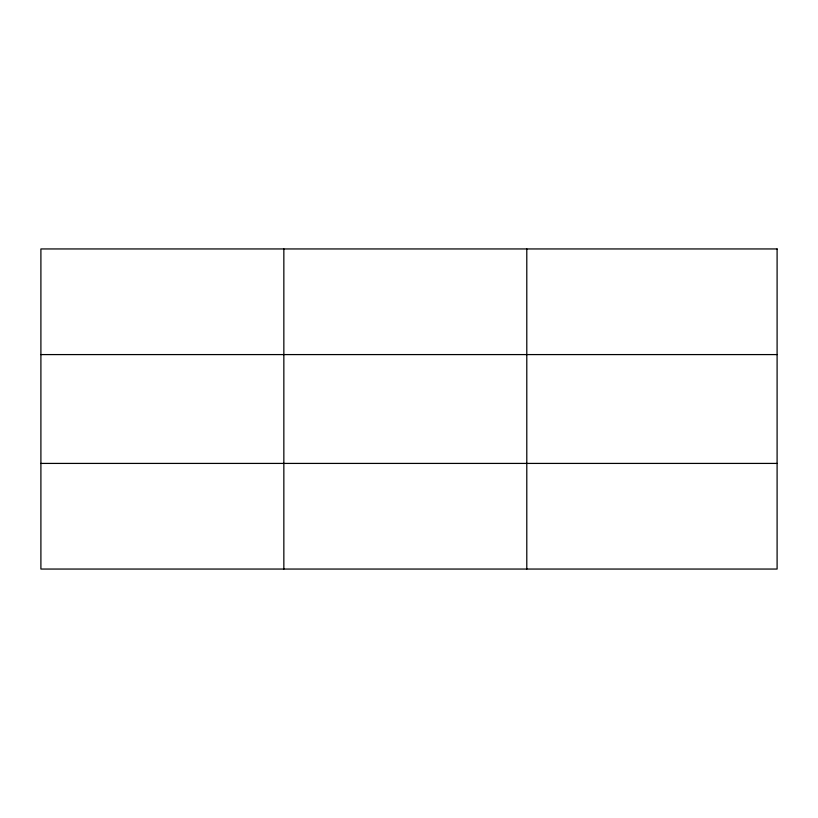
<?xml version="1.0" encoding="UTF-8"?>
<svg xmlns="http://www.w3.org/2000/svg" width="818" height="818" viewBox="0 0 818 818"><rect width="100%" height="100%" fill="white"/><g stroke="black" fill="none" stroke-linecap="round" stroke-linejoin="round"><path stroke-width="1.23" d="M283.846 248.948L283.846 569.052M526.792 248.948L526.792 569.052M40.9 354.583L777.1 354.583M40.9 463.417L777.1 463.417M777.1 248.948L777.1 569.052L40.9 569.052L40.9 248.948L777.1 248.948"/></g></svg>
